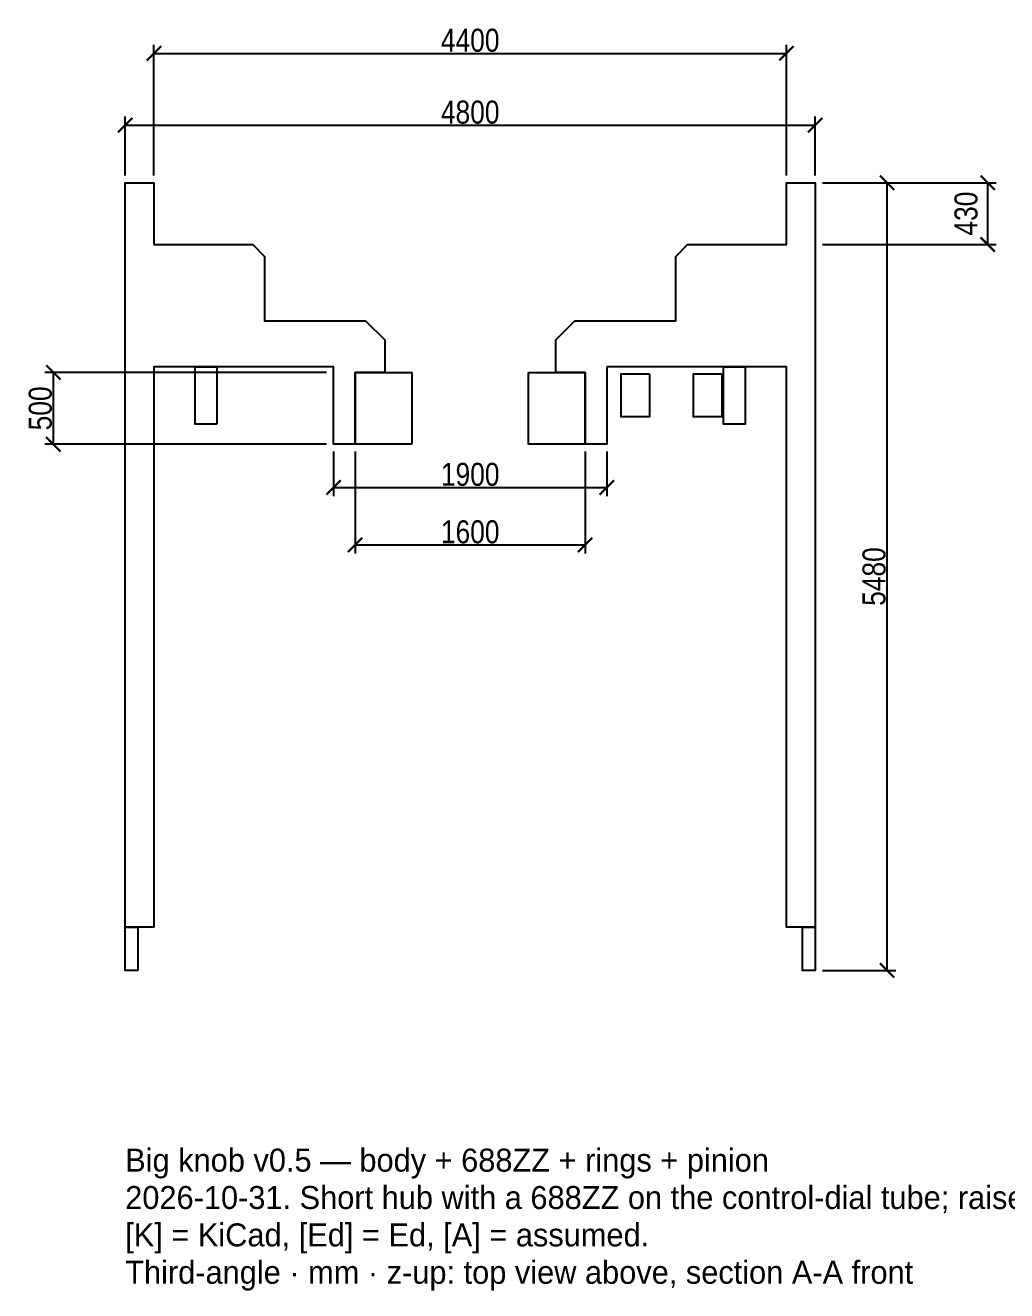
# Model space of a CAD drawing. Header units: millimetres. Extents: x -31 to 149, y -20 to 140.
# Drawn here: x -30.9 to 37.3, y -20.3 to 67.7 of the extents above; entities that cross this region are included whole.
import ezdxf

# ---------------------------------------------------------------- set-up
doc = ezdxf.new("R2010")
doc.units = ezdxf.units.MM
for name, color, linetype in [('DIMS', 3, 'CONTINUOUS'), ('TEXT', 7, 'CONTINUOUS'), ('VISIBLE', 7, 'CONTINUOUS')]:
    doc.layers.add(name, color=color, linetype=linetype)
doc.styles.add('OpenSansCondensed-Light', font='OpenSansCondensed-Light.ttf')
doc.dimstyles.new('EZDXF', dxfattribs={"dimtxt": 0.25, "dimasz": 0.175, "dimexe": 0.375, "dimexo": 0.125, "dimgap": 0.1, "dimtad": 1, "dimlfac": 100, "dimzin": 12, "dimdsep": 46, "dimtxsty": 'OpenSansCondensed-Light', "dimblk": 'ARCHTICK', "dimcen": 2.5, "dimazin": 3, "dimtfac": 0.5, "dimtmove": 2, "dimatfit": 3})

# ---------------------------------------------------------------- blocks, each defined once
blk = doc.blocks.new('_ARCHTICK')
at = {"color": 0, "linetype": 'BYBLOCK', "const_width": 0.15}
blk.add_lwpolyline([(-0.5, -0.5), (0.5, 0.5)], dxfattribs=at)

msp = doc.modelspace()

# ---------------------------------------------------------------- linework, layer by layer
at = {"layer": 'VISIBLE'}
for points in [[(-8, 38.6), (-9.5, 38.6), (-9.5, 44), (-22, 44), (-22, 5), (-24, 5), (-24, 56.8), (-22, 56.8), (-22, 52.5), (-15.12426, 52.5), (-14.3, 51.67574), (-14.3, 47.2), (-7.27426, 47.2), (-5.95, 45.87574), (-5.95, 43.6), (-8, 43.6), (-8, 38.6)], [(9.5, 44), (9.5, 38.6), (8, 38.6), (8, 43.6), (5.95, 43.6), (5.95, 45.87574), (7.27426, 47.2), (14.3, 47.2), (14.3, 51.67574), (15.12426, 52.5), (22, 52.5), (22, 56.8), (24, 56.8), (24, 5), (22, 5), (22, 44), (9.5, 44)], [(-17.6242, 40), (-19.125, 40), (-19.125, 44), (-17.6242, 44), (-17.6242, 40)], [(-4.06, 38.6), (-8, 38.6), (-8, 43.6), (-4.06, 43.6), (-4.06, 38.6)], [(4.06, 43.6), (8, 43.6), (8, 38.6), (4.06, 38.6), (4.06, 43.6)], [(12.475, 43.5), (12.475, 40.5), (10.50227, 40.5), (10.50227, 43.5), (12.475, 43.5)], [(17.49773, 43.5), (17.49773, 40.5), (15.525, 40.5), (15.525, 43.5), (17.49773, 43.5)], [(17.6242, 44), (19.125, 44), (19.125, 40), (17.6242, 40), (17.6242, 44)], [(-23.12435, 2), (-24, 2), (-24, 5), (-23.12435, 5), (-23.12435, 2)], [(23.12435, 5), (24, 5), (24, 2), (23.12435, 2), (23.12435, 5)]]:
    msp.add_lwpolyline(points, dxfattribs=at)

# ---------------------------------------------------------------- texts
at = {"layer": 'TEXT'}
for s, p in [('Big knob v0.5 — body + 688ZZ + rings + pinion', (-24, -12)), ('2026-10-31. Short hub with a 688ZZ on the control-dial tube; raised rim round the dial.', (-24, -14.6)), ('[K] = KiCad, [Ed] = Ed, [A] = assumed.', (-24, -17.2)), ('Third-angle · mm · z-up: top view above, section A-A front', (-24, -19.8))]:
    msp.add_text(s, height=1.6, dxfattribs=at).set_placement(p)

# ---------------------------------------------------------------- dimensions: what is measured, and where the dimension line sits
at = {"layer": 'DIMS'}
for base, p1, p2 in [((-22, 65.8), (-22, 56.8), (22, 56.8)), ((-24, 60.8), (-24, 56.8), (24, 56.8)), ((-9.5, 35.6), (-9.5, 38.6), (9.5, 38.6)), ((-8, 31.6), (-8, 38.6), (8, 38.6))]:
    msp.add_linear_dim(base=base, p1=p1, p2=p2, dimstyle='EZDXF', override={"dimtxt": 1.6, "dimasz": 1, "dimexe": 0.6, "dimexo": 0.5, "dimdec": 2}, dxfattribs=at).render()
for base, p1, p2 in [((29, 2), (24, 2), (24, 56.8)), ((36, 52.5), (24, 52.5), (24, 56.8)), ((-29, 38.6), (-9.5, 38.6), (-9.5, 43.6))]:
    msp.add_linear_dim(base=base, p1=p1, p2=p2, angle=90, dimstyle='EZDXF', override={"dimtxt": 1.6, "dimasz": 1, "dimexe": 0.6, "dimexo": 0.5, "dimdec": 2}, dxfattribs=at).render()

doc.saveas('drawing.dxf')
